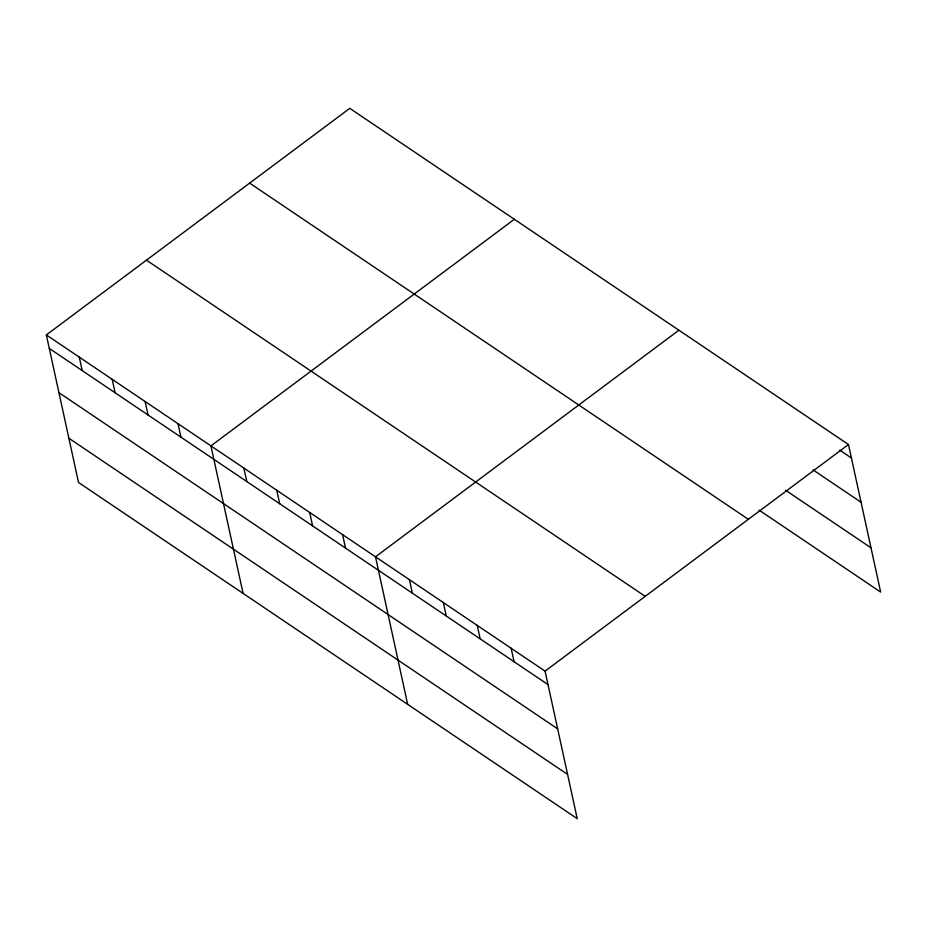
<?xml version="1.0" encoding="UTF-8"?>
<svg xmlns="http://www.w3.org/2000/svg" width="927" height="927" viewBox="0 0 927 927"><rect width="100%" height="100%" fill="white"/><g stroke="black" fill="none" stroke-linecap="round" stroke-linejoin="round"><path stroke-width="1.39" d="M46.35 334.937L545.064 671.125L577.231 818.657L78.517 482.469L46.35 334.937L349.769 108.343L848.483 444.531L880.65 592.063L759.028 510.082M514.346 219.282L210.927 445.875L243.094 593.407M678.923 330.221L375.505 556.814L407.671 704.358M545.064 671.125L848.483 444.531M839.723 450.128L851.426 458.008M813.118 469.931L861.067 502.249M785.644 490.279L871.009 547.822M249.641 183.117L748.356 519.305M146.478 260.163L645.192 596.339M49.293 348.413L548.008 684.601M58.934 392.654L557.648 728.842M68.876 438.239L567.591 774.416M511.148 648.263L514.091 661.739M477.243 625.401L480.174 638.877M443.326 602.538L446.269 616.026M409.41 579.676L412.353 593.164M342.584 534.624L345.528 548.112M309.676 512.446L312.608 525.922M276.756 490.256L279.699 503.732M243.836 468.065L246.779 481.542M178.007 423.685L180.95 437.173M145.099 401.495L148.03 414.983M112.179 379.305L115.122 392.793M79.27 357.127L82.202 370.603"/></g></svg>
